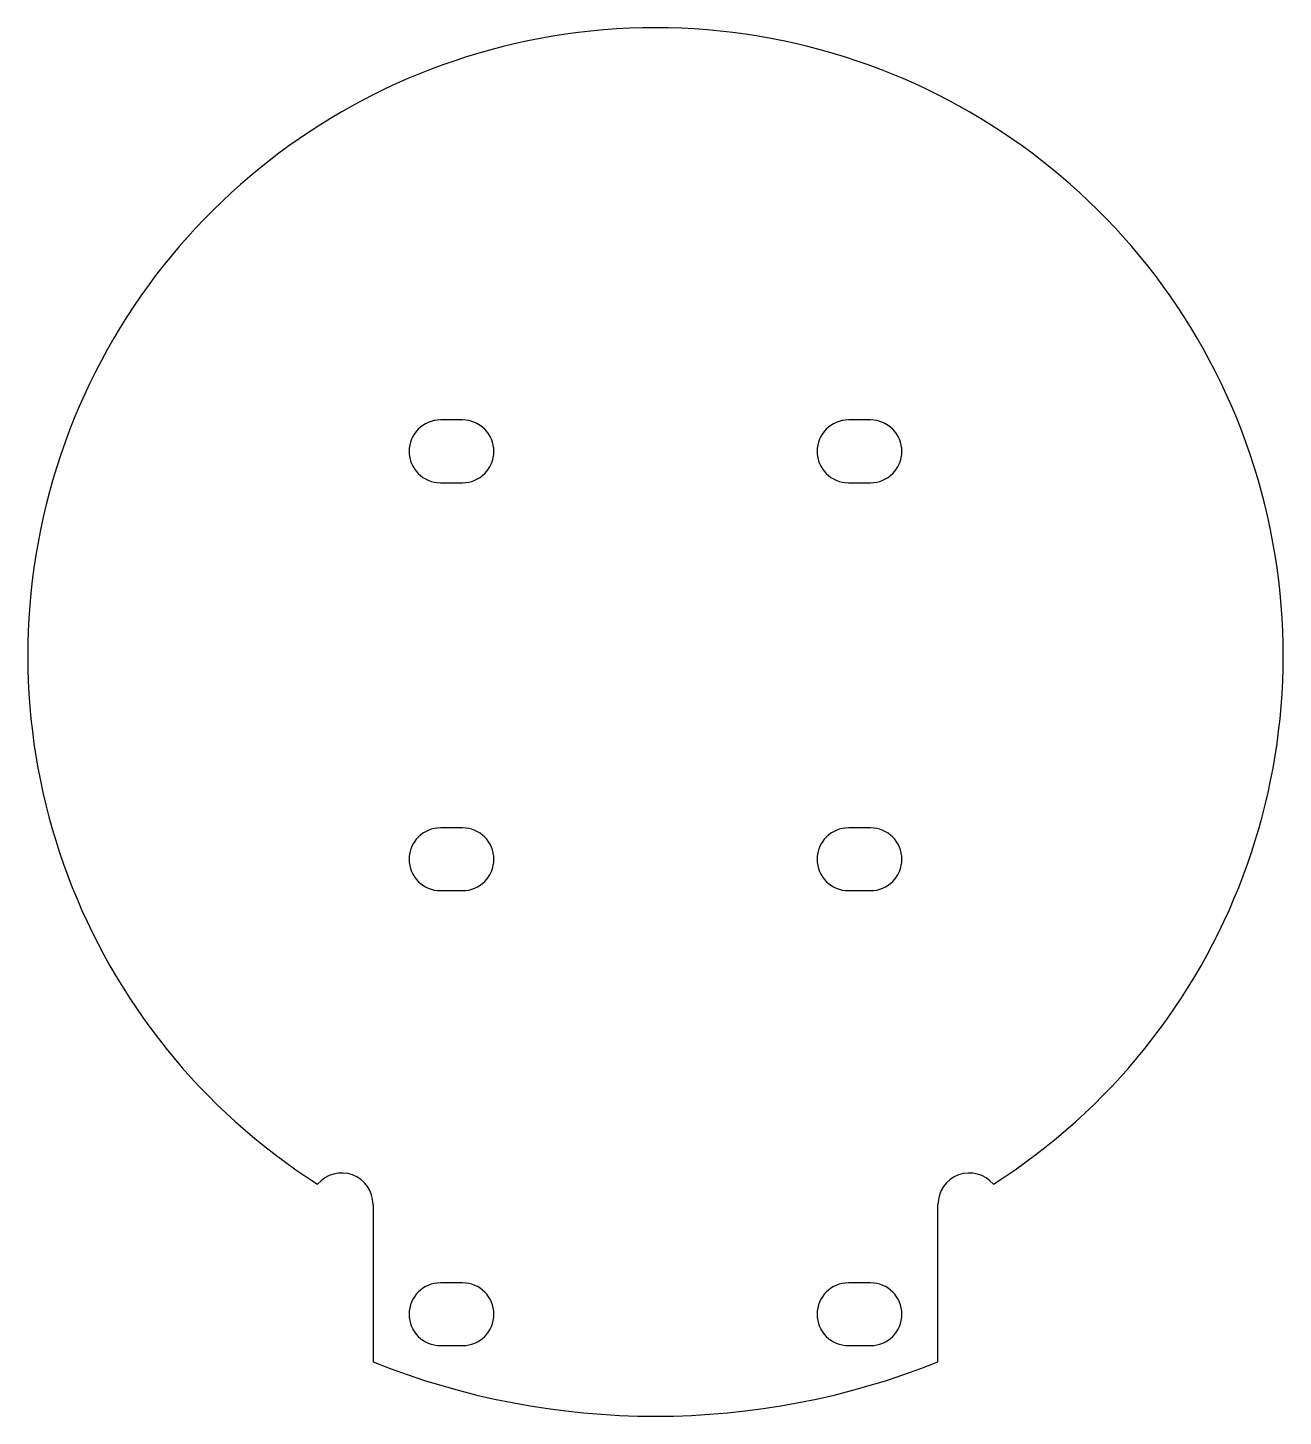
# Model space of a CAD drawing. Extents: x -20 to 20, y -24.2 to 20.
import ezdxf

# ---------------------------------------------------------------- set-up
doc = ezdxf.new("R2010")
doc.units = 0
doc.layers.get('0').update_dxf_attribs({"linetype": 'CONTINUOUS'})

msp = doc.modelspace()

# ---------------------------------------------------------------- linework, layer by layer
at = {"color": 7, "linetype": 'CONTINUOUS'}
for p, q in [((-6.15, 7.5), (-6.85, 7.5)), ((6.85, 7.5), (6.15, 7.5)), ((-6.85, 5.5), (-6.15, 5.5)), ((6.15, 5.5), (6.85, 5.5)), ((-6.15, -5.5), (-6.85, -5.5)), ((6.85, -5.5), (6.15, -5.5)), ((-6.85, -7.5), (-6.15, -7.5)), ((6.15, -7.5), (6.85, -7.5)), ((-9, -17.5), (-9, -22.518)), ((9, -22.518), (9, -17.5)), ((-6.15, -20), (-6.85, -20)), ((6.85, -20), (6.15, -20)), ((-6.85, -22), (-6.15, -22)), ((6.15, -22), (6.85, -22))]:
    msp.add_line(p, q, dxfattribs=at)
for centre, radius, start, end in [((0, 0), 20, 302.5641, 237.4359), ((-6.85, 6.5), 1, 90, 270), ((-6.15, 6.5), 1, 270, 90), ((6.15, 6.5), 1, 90, 270), ((6.85, 6.5), 1, 270, 90), ((-6.85, -6.5), 1, 90, 270), ((-6.15, -6.5), 1, 270, 90), ((6.15, -6.5), 1, 90, 270), ((6.85, -6.5), 1, 270, 90), ((-10, -17.5), 1, 0, 139.8941), ((10, -17.5), 1, 40.1059, 180), ((-6.85, -21), 1, 90, 270), ((-6.15, -21), 1, 270, 90), ((6.15, -21), 1, 90, 270), ((6.85, -21), 1, 270, 90), ((0, 0), 24.25, 248.2144, 291.7856)]:
    msp.add_arc(centre, radius, start, end, dxfattribs=at)

doc.saveas('drawing.dxf')
